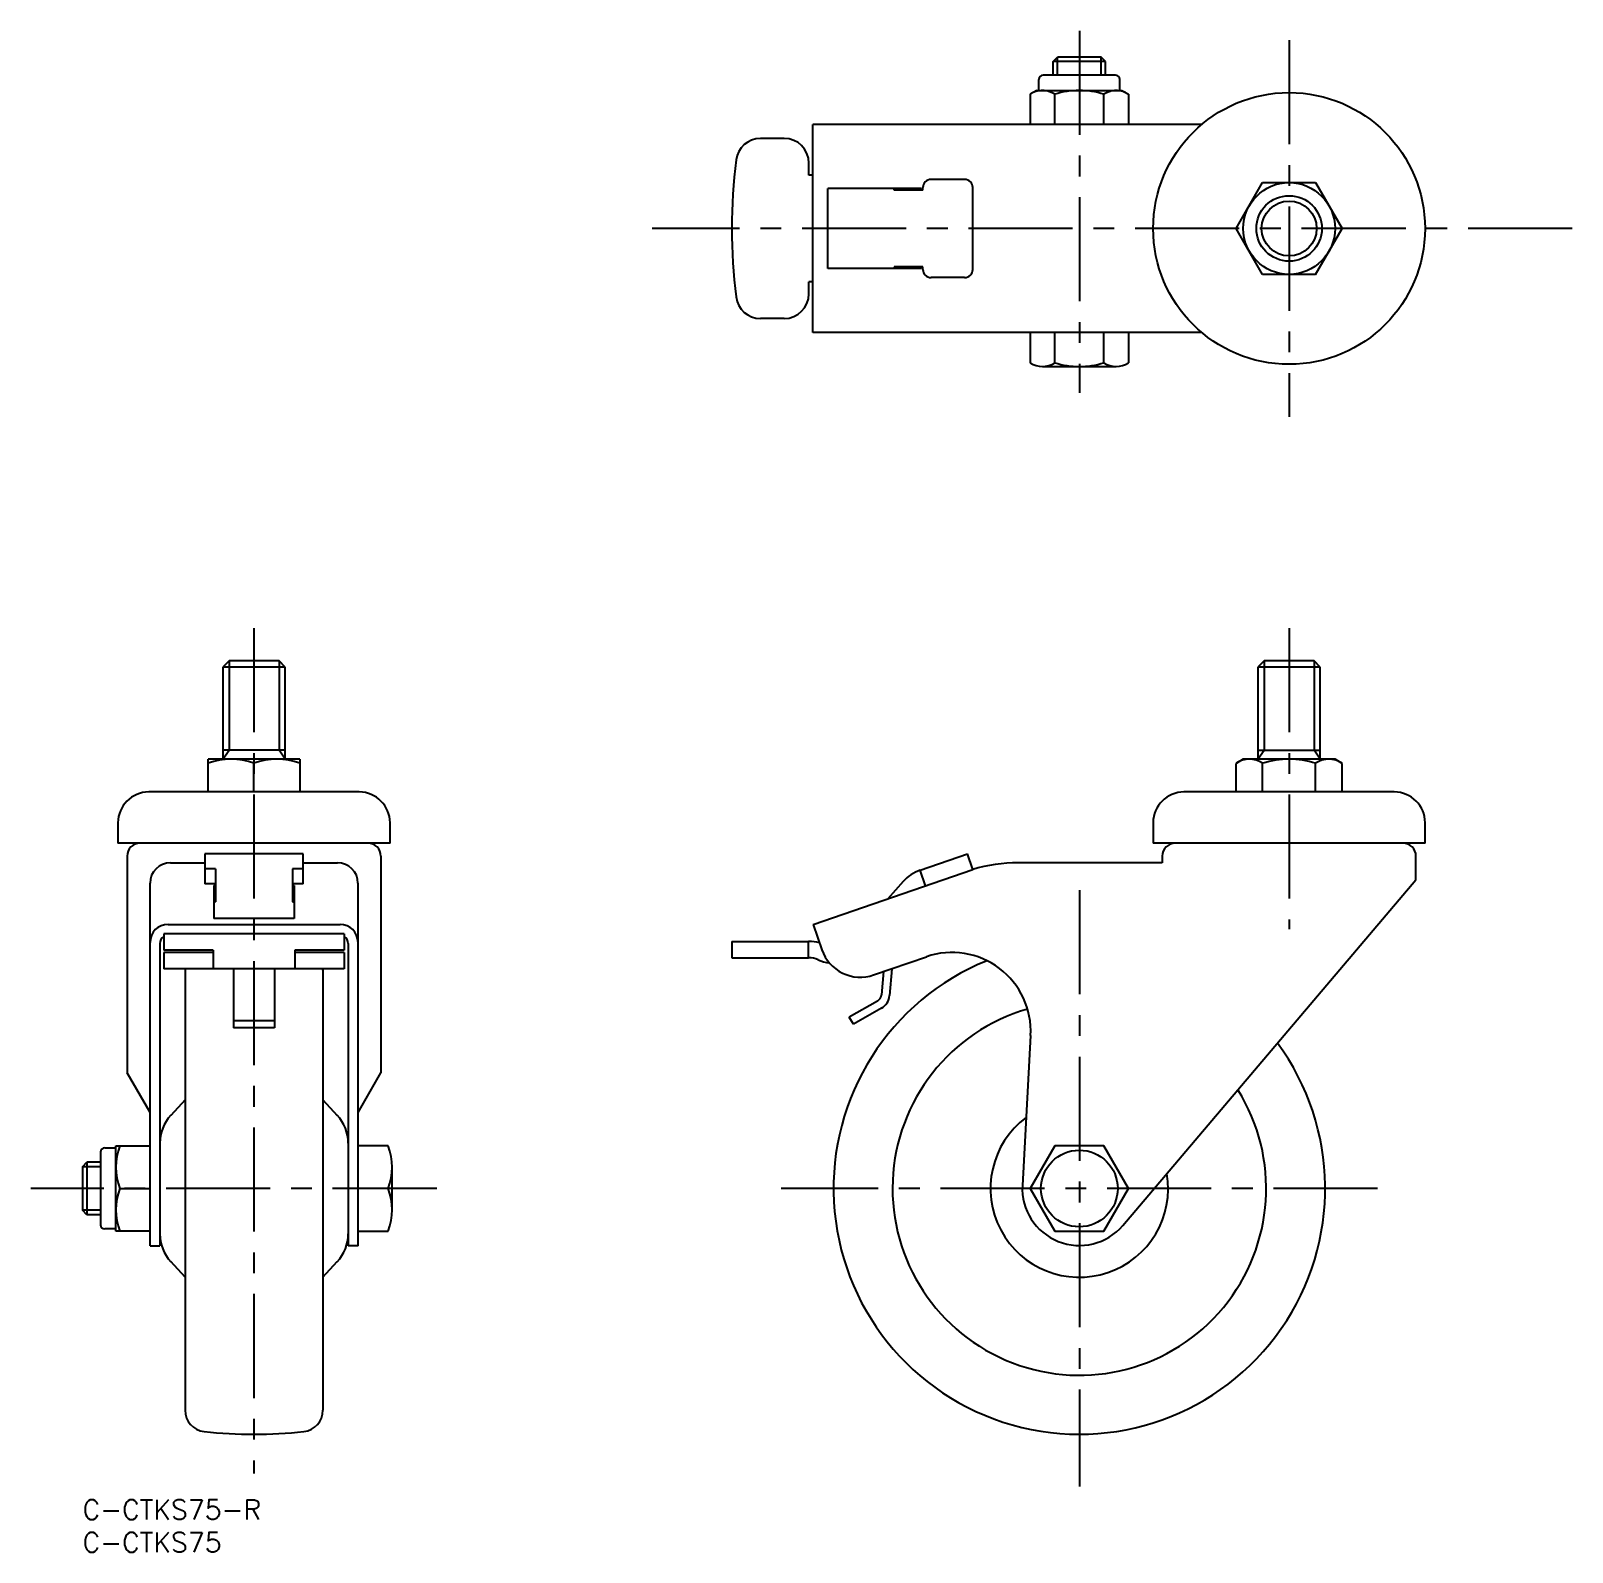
# Model space of a CAD drawing. Extents: x -8 to 227, y -8 to 224.
import ezdxf

# ---------------------------------------------------------------- set-up
doc = ezdxf.new("R2010")
doc.units = 0
doc.header["$LTSCALE"] = 0.5
doc.linetypes.add('CENTER', pattern=[50.8, 31.75, -6.35, 6.35, -6.35])
for name, color, linetype in [('MSM_CENTER', 1, 'CENTER'), ('MSM_CONTINUOUS', 7, 'CONTINUOUS'), ('MSM_NARROW', 5, 'CONTINUOUS'), ('MSM_PART_NUMBER', 7, 'CONTINUOUS')]:
    doc.layers.add(name, color=color, linetype=linetype)
doc.styles.get("Standard").update_dxf_attribs({"font": 'txt.shx', "height": 3, "bigfont": 'bigfont.shx'})

msp = doc.modelspace()

# ---------------------------------------------------------------- linework, layer by layer
at = {"layer": 'MSM_CENTER'}
for p, q in [((152.06, 224.15), (152.06, 168.92)), ((184.06, 222.72), (184.06, 165.25)), ((227.24, 193.99), (86.91, 193.99)), ((26.16, 133), (26.16, 4)), ((184.06, 133), (184.06, 87.06)), ((152.06, 93), (152.06, 2)), ((54.03, 47.5), (-7.88, 47.5)), ((197.56, 47.5), (106.56, 47.5))]:
    msp.add_line(p, q, dxfattribs=at)
at = {"layer": 'MSM_CONTINUOUS'}
for p, q in [((148.06, 219.47), (148.73, 220.15)), ((148.06, 217.39), (148.06, 219.47)), ((156.06, 219.47), (148.06, 219.47)), ((155.38, 220.15), (148.73, 220.15)), ((156.06, 219.47), (155.38, 220.15)), ((156.06, 217.39), (156.06, 219.47)), ((145.88, 215.05), (145.88, 216.74)), ((157.58, 217.39), (146.53, 217.39)), ((158.23, 215.05), (158.23, 216.74)), ((145.56, 215.05), (144.55, 214.47)), ((144.55, 214.47), (144.55, 209.85)), ((145.56, 215.05), (158.56, 215.05)), ((148.3, 209.85), (148.3, 214.47)), ((155.81, 209.85), (155.81, 214.47)), ((158.56, 215.05), (159.56, 214.47)), ((159.56, 214.47), (159.56, 209.85)), ((170.71, 209.85), (111.43, 209.85)), ((111.43, 178.12), (111.43, 209.85)), ((107.05, 207.73), (103.42, 207.73)), ((110.8, 202.11), (110.8, 203.98)), ((111.43, 202.11), (110.8, 202.11)), ((113.71, 187.87), (113.71, 200.11)), ((127.95, 200.11), (113.71, 200.11)), ((123.83, 199.86), (123.83, 200.11)), ((128.2, 199.86), (123.83, 199.86)), ((127.95, 199.86), (127.95, 200.11)), ((128.2, 199.86), (128.2, 200.23)), ((134.55, 201.48), (129.45, 201.48)), ((135.8, 187.74), (135.8, 200.23)), ((175.97, 193.99), (180.01, 200.99)), ((180.01, 200.99), (188.1, 200.99)), ((188.1, 200.99), (192.14, 193.99)), ((180.01, 186.99), (175.97, 193.99)), ((188.1, 186.99), (192.14, 193.99)), ((128.2, 188.12), (123.83, 188.12)), ((123.83, 188.12), (123.83, 187.87)), ((127.95, 187.87), (127.95, 188.12)), ((128.2, 187.74), (128.2, 188.12)), ((110.8, 184), (110.8, 185.87)), ((111.43, 185.87), (110.8, 185.87)), ((127.95, 187.87), (113.71, 187.87)), ((134.55, 186.49), (129.45, 186.49)), ((188.1, 186.99), (180.01, 186.99)), ((107.05, 180.25), (103.42, 180.25)), ((170.71, 178.12), (111.43, 178.12)), ((144.55, 178.12), (144.55, 173.5)), ((148.3, 173.5), (148.3, 178.12)), ((155.81, 173.5), (155.81, 178.12)), ((159.56, 178.12), (159.56, 173.5)), ((146.43, 172.92), (157.68, 172.92)), ((22.35, 128), (21.4, 127.05)), ((21.4, 127.05), (21.4, 113)), ((30.93, 127.05), (21.4, 127.05)), ((29.98, 128), (22.35, 128)), ((30.93, 127.05), (29.98, 128)), ((30.93, 113), (30.93, 127.05)), ((180.24, 128), (179.29, 127.05)), ((179.29, 127.05), (179.29, 113)), ((188.82, 127.05), (179.29, 127.05)), ((187.87, 128), (180.24, 128)), ((188.82, 127.05), (187.87, 128)), ((188.82, 113), (188.82, 127.05)), ((19.16, 108), (19.16, 113)), ((33.16, 113), (19.16, 113)), ((30.93, 114.4), (21.4, 114.4)), ((33.16, 113), (33.16, 108)), ((177.06, 113), (175.97, 112.37)), ((191.06, 113), (177.06, 113)), ((179.29, 114.4), (188.82, 114.4)), ((192.14, 112.37), (191.06, 113)), ((26.16, 108), (26.16, 112.37)), ((175.97, 108), (175.97, 112.37)), ((180.01, 108), (180.01, 112.37)), ((188.1, 108), (188.1, 112.37)), ((192.14, 108), (192.14, 112.37)), ((42.21, 108), (10.11, 108)), ((200.11, 108), (168.01, 108)), ((5.41, 103.3), (5.41, 100.2)), ((46.91, 100.2), (46.91, 103.3)), ((163.31, 103.3), (163.31, 100.2)), ((204.81, 100.2), (204.81, 103.3)), ((46.91, 100.2), (5.41, 100.2)), ((204.81, 100.2), (163.31, 100.2)), ((6.8, 98.2), (6.8, 65.15)), ((13.42, 97.2), (18.67, 97.2)), ((33.66, 98.54), (18.67, 98.54)), ((18.67, 98.54), (18.67, 93.99)), ((33.66, 93.99), (33.66, 98.54)), ((33.66, 97.2), (38.9, 97.2)), ((45.52, 98.2), (45.52, 65.15)), ((127.79, 96.07), (134.98, 98.54)), ((135.8, 96.16), (134.98, 98.54)), ((164.71, 97.2), (142.77, 97.2)), ((164.71, 98.2), (164.71, 97.2)), ((203.41, 94.6), (203.41, 98.2)), ((10.3, 38.76), (10.3, 94.08)), ((20.29, 96.25), (18.67, 96.25)), ((20.29, 96.25), (20.29, 91.23)), ((33.66, 96.25), (32.03, 96.25)), ((32.03, 96.25), (32.03, 91.23)), ((42.03, 38.76), (42.03, 94.08)), ((111.46, 87.8), (135.8, 96.16)), ((125.18, 94.32), (122.87, 91.72)), ((128.61, 93.7), (127.79, 96.07)), ((158.69, 41.87), (203.41, 94.6)), ((20.29, 93.99), (18.67, 93.99)), ((20.04, 93.74), (20.04, 88.71)), ((20.29, 93.74), (20.04, 93.74)), ((33.66, 93.99), (32.03, 93.99)), ((32.28, 93.74), (32.03, 93.74)), ((32.28, 93.74), (32.28, 88.71)), ((20.04, 91.23), (20.29, 91.23)), ((32.03, 91.23), (32.28, 91.23)), ((13.05, 87.8), (39.28, 87.8)), ((32.28, 88.71), (20.04, 88.71)), ((111.46, 87.8), (112.79, 83.92)), ((11.8, 84.88), (11.8, 38.76)), ((39.9, 86.38), (12.42, 86.38)), ((12.42, 86.38), (12.42, 83.88)), ((39.9, 86.38), (39.9, 83.88)), ((40.53, 84.88), (40.53, 38.76)), ((99.06, 85.2), (110.76, 85.2)), ((99.06, 85.2), (99.06, 82.7)), ((110.76, 82.7), (110.76, 85.2)), ((19.92, 83.88), (12.42, 83.88)), ((12.42, 83.51), (12.42, 81.01)), ((19.92, 83.51), (12.42, 83.51)), ((19.92, 83.88), (19.92, 81.01)), ((39.9, 83.88), (32.41, 83.88)), ((32.41, 83.88), (32.41, 81.01)), ((39.9, 83.51), (32.41, 83.51)), ((39.9, 83.51), (39.9, 81.01)), ((99.06, 82.7), (110.76, 82.7)), ((120.67, 80.08), (128.73, 82.85)), ((39.9, 81.01), (12.42, 81.01)), ((15.66, 81.01), (15.66, 13.65)), ((23.04, 81.01), (23.04, 72)), ((29.29, 81.01), (29.29, 72)), ((36.66, 81.01), (36.66, 13.65)), ((122.18, 80.6), (121.87, 77.07)), ((123.47, 81.04), (123.11, 76.96)), ((121.25, 76.1), (116.97, 73.63)), ((29.29, 73.08), (23.04, 73.08)), ((117.59, 72.55), (116.97, 73.63)), ((121.87, 75.02), (117.59, 72.55)), ((29.29, 72), (23.04, 72)), ((144.62, 70.85), (143.37, 47.97)), ((10.3, 59.09), (6.8, 65.15)), ((42.03, 59.09), (45.52, 65.15)), ((15.66, 61.05), (13.46, 58.66)), ((36.66, 61.05), (38.87, 58.66)), ((2.76, 53.03), (2.76, 41.97)), ((3.41, 53.68), (5.1, 53.68)), ((5.1, 41), (5.1, 54)), ((5.1, 54), (10.3, 54)), ((46.65, 54), (42.03, 54)), ((148.3, 54), (144.55, 47.5)), ((155.81, 54), (148.3, 54)), ((159.56, 47.5), (155.81, 54)), ((0, 50.82), (0.68, 51.5)), ((0, 50.82), (0, 44.18)), ((2.76, 51.5), (0.68, 51.5)), ((0.68, 51.5), (0.68, 43.5)), ((47.23, 44.25), (47.23, 50.75)), ((5.68, 47.5), (10.3, 47.5)), ((46.65, 47.5), (42.03, 47.5)), ((144.55, 47.5), (148.3, 41)), ((155.81, 41), (159.56, 47.5)), ((0.68, 43.5), (0, 44.18)), ((2.76, 43.5), (0.68, 43.5)), ((5.1, 41.32), (3.41, 41.32)), ((10.3, 41), (5.1, 41)), ((42.03, 41), (46.65, 41)), ((148.3, 41), (155.81, 41)), ((10.3, 38.76), (11.8, 38.76)), ((42.03, 38.76), (40.53, 38.76)), ((15.66, 33.95), (13.46, 36.34)), ((36.66, 33.95), (38.87, 36.34))]:
    msp.add_line(p, q, dxfattribs=at)
for centre, radius in [((184.06, 193.99), 20.73), ((184.06, 193.99), 7), ((184.06, 193.99), 5), ((152.06, 47.5), 5.85)]:
    msp.add_circle(centre, radius, dxfattribs=at)
for centre, radius, start, end in [((146.53, 216.74), 0.65, 90, 180), ((157.58, 216.74), 0.65, 0, 90), ((146.43, 211.73), 3.32, 55.6158, 115.6158), ((152.06, 202.63), 12.42, 72.412, 107.588), ((157.68, 211.73), 3.32, 64.3842, 124.3842), ((103.42, 203.98), 3.75, 90, 172.938), ((107.05, 203.98), 3.75, 0, 90), ((184.06, 193.99), 85, 172.938, 187.062), ((129.45, 200.23), 1.25, 90, 180), ((134.55, 200.23), 1.25, 0, 90), ((129.45, 187.74), 1.25, 180, 270), ((134.55, 187.74), 1.25, 270, 0), ((103.42, 184), 3.75, 187.062, 270), ((107.05, 184), 3.75, 270, 0), ((146.43, 176.25), 3.32, 235.6158, 304.3842), ((152.06, 185.34), 12.42, 252.412, 287.588), ((157.68, 176.25), 3.32, 235.6158, 304.3842), ((22.66, 102.89), 10.11, 69.7438, 110.2562), ((29.66, 102.89), 10.11, 69.7438, 110.2562), ((177.99, 109.42), 3.58, 55.6158, 124.3842), ((184.06, 99.63), 13.37, 72.412, 107.588), ((190.12, 109.42), 3.58, 55.6158, 124.3842), ((10.11, 103.3), 4.7, 90, 180), ((42.21, 103.3), 4.7, 0, 90), ((168.01, 103.3), 4.7, 90, 180), ((200.11, 103.3), 4.7, 0, 90), ((8.8, 98.2), 2, 90, 180), ((43.52, 98.2), 2, 360, 90), ((166.71, 98.2), 2, 90, 180), ((201.41, 98.2), 2, 0, 90), ((13.42, 94.08), 3.12, 90, 180), ((38.9, 94.08), 3.12, 0, 90), ((142.77, 73.2), 24, 90, 106.8913), ((129.81, 90.21), 6.2, 108.9997, 138.4052), ((13.05, 85.05), 2.75, 90, 180), ((39.28, 85.05), 2.75, 0, 90), ((13.05, 84.88), 1.25, 120, 180), ((39.28, 84.88), 1.25, 0, 60), ((110.76, 79), 6.2, 74.3302, 90), ((110.76, 79), 3.7, 66.5827, 90), ((114.69, 88.08), 6.2, 246.5827, 262.9001), ((118.65, 85.94), 6.2, 198.9997, 288.9997), ((132.64, 71.51), 12, 356.8755, 108.9997), ((18.91, 80.8), 3.25, 176.31, 180), ((33.41, 80.8), 3.25, 0, 3.69), ((152.06, 47.5), 37.5, 112.0575, 36.2858), ((120.63, 77.18), 1.25, 300.0068, 355), ((120.63, 77.18), 2.5, 300.0068, 355), ((152.06, 47.5), 28.5, 106.1021, 31.9266), ((18.05, 54.43), 6.25, 137.2906, 180), ((34.28, 54.43), 6.25, 0, 42.7094), ((152.06, 47.5), 13.55, 126.8099, 9.7663), ((3.41, 53.03), 0.65, 90, 180), ((14.49, 50.75), 9.39, 159.7438, 200.2562), ((37.84, 50.75), 9.39, 339.7438, 20.2562), ((14.49, 44.25), 9.39, 159.7438, 200.2562), ((37.84, 44.25), 9.39, 339.7438, 20.2562), ((152.06, 47.5), 8.7, 176.8755, 319.7006), ((3.41, 41.97), 0.65, 180, 270), ((18.05, 40.57), 6.25, 180, 222.7094), ((34.28, 40.57), 6.25, 317.2906, 0), ((18.91, 13.65), 3.25, 180, 263.7173), ((33.41, 13.65), 3.25, 276.2827, 0), ((26.16, 79.5), 69.5, 263.7173, 276.2827)]:
    msp.add_arc(centre, radius, start, end, dxfattribs=at)
at = {"layer": 'MSM_NARROW'}
for p, q in [((148.73, 217.39), (148.73, 220.15)), ((155.38, 217.39), (155.38, 220.15)), ((22.35, 128), (22.35, 114.4)), ((29.98, 128), (29.98, 114.4)), ((180.24, 128), (180.24, 114.4)), ((187.87, 128), (187.87, 114.4)), ((21.4, 113), (22.35, 114.4)), ((30.93, 113), (29.98, 114.4)), ((179.29, 113), (180.24, 114.4)), ((188.82, 113), (187.87, 114.4)), ((2.76, 50.82), (0, 50.82)), ((2.76, 44.18), (0, 44.18))]:
    msp.add_line(p, q, dxfattribs=at)
msp.add_circle((184.06, 193.99), 4.19, dxfattribs=at)

# ---------------------------------------------------------------- texts
at = {"layer": 'MSM_PART_NUMBER'}
for s, p in [('C-CTKS75-R', (0, -3)), ('C-CTKS75', (0, -8))]:
    msp.add_text(s, height=3, dxfattribs=at).set_placement(p)

doc.saveas('drawing.dxf')
